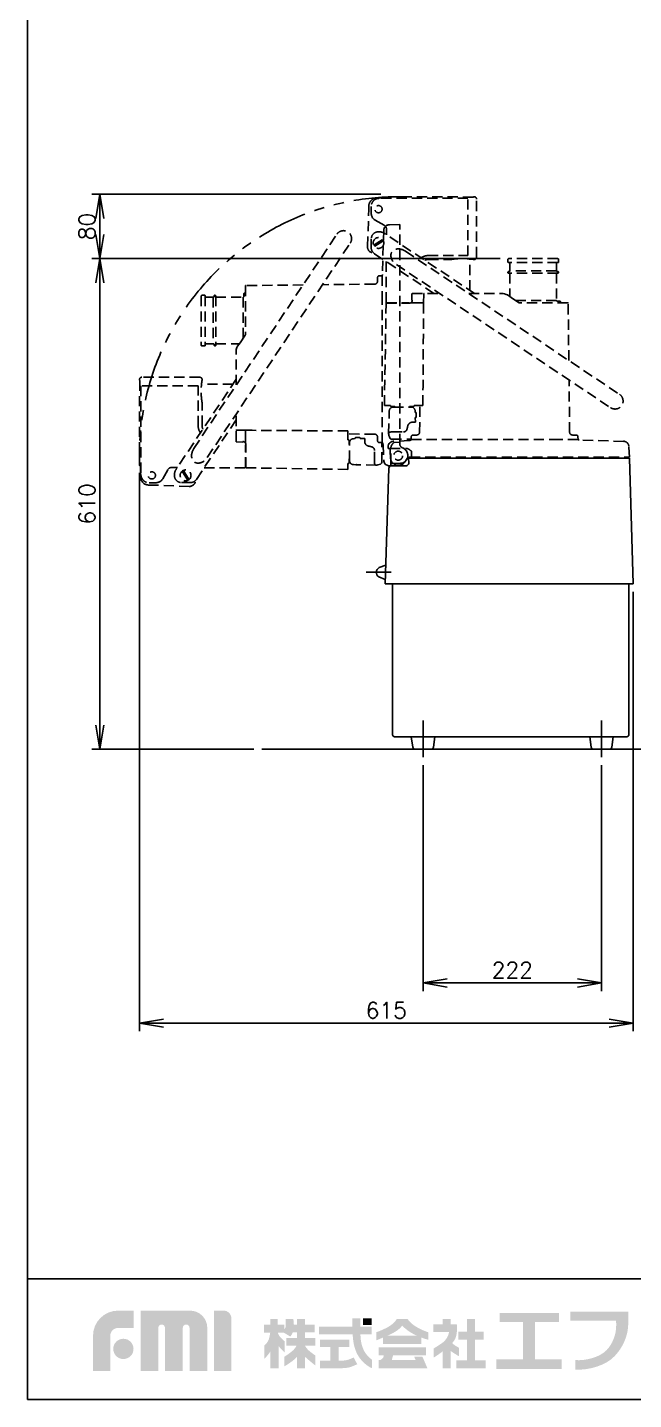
# Model space of a CAD drawing. Extents: x 230 to 4050, y 0 to 2754.
# Drawn here: x 230 to 984, y 0 to 1706 of the extents above; entities that cross this region are included whole.
import ezdxf

# ---------------------------------------------------------------- set-up
doc = ezdxf.new("R2010")
doc.units = 0
doc.header["$LTSCALE"] = 2
for name, pattern in [('CENTER', [50.8, 31.75, -6.35, 6.35, -6.35]), ('HIDDEN', [9.525, 6.35, -3.175]), ('PHANTOM', [63.5, 31.75, -6.35, 6.35, -6.35, 6.35, -6.35])]:
    doc.linetypes.add(name, pattern=pattern)
doc.layers.get('0').update_dxf_attribs({"linetype": 'CONTINUOUS'})
doc.layers.get('DEFPOINTS').update_dxf_attribs({"linetype": 'CONTINUOUS'})
for name, color, linetype in [('DANMEN', 7, 'CONTINUOUS'), ('SUNPOU', 7, 'CONTINUOUS'), ('WAKU', 7, 'CONTINUOUS')]:
    doc.layers.add(name, color=color, linetype=linetype)
doc.styles.get("Standard").update_dxf_attribs({"font": 'romans.shx', "bigfont": 'extfont.shx'})
doc.dimstyles.get("Standard").update_dxf_attribs({"dimscale": 10, "dimtxt": 2, "dimasz": 3, "dimexe": 1, "dimexo": 1, "dimgap": 0.6, "dimtad": 3, "dimdec": 0, "dimzin": 0, "dimdsep": 46, "dimtxsty": 'STANDARD', "dimblk1": 'OPEN', "dimblk2": 'OPEN', "dimsah": 1, "dimcen": 1.5, "dimadec": 0, "dimazin": 0, "dimtfac": 1, "dimtdec": 0, "dimtmove": 0, "dimatfit": 0, "dimldrblk": 'DOTSMALL', "dimfxl": 1, "dimtvp": 1, "dimtolj": 1, "dimtzin": 0, "dimarcsym": 0})

# ---------------------------------------------------------------- blocks, each defined once
blk = doc.blocks.new('_OPEN')
at = {"color": 0, "linetype": 'ByBlock'}
for p, q in [((-1, 0.167), (0, 0)), ((0, 0), (-1, -0.167)), ((0, 0), (-1, 0))]:
    blk.add_line(p, q, dxfattribs=at)
blk = doc.blocks.new('*D13')
at = {"layer": 'DEFPOINTS', "color": 0}
for p in [(640, 1418.7), (320.1, 808.7), (521.8, 808.7)]:
    blk.add_point(p, dxfattribs=at)
at = {"layer": 'SUNPOU', "color": 0, "linetype": 'ByBlock', "lineweight": -2}
for p, q in [((630, 1418.7), (310.1, 1418.7)), ((320.1, 1388.7), (320.1, 838.7)), ((511.8, 808.7), (310.1, 808.7))]:
    blk.add_line(p, q, dxfattribs=at)
at = {"layer": 'SUNPOU', "color": 0, "lineweight": -2, "xscale": 30, "yscale": 30, "zscale": 30}
for p, rotation in [((320.1, 1418.7), 90), ((320.1, 808.7), 270)]:
    blk.add_blockref('_OPEN', p, dxfattribs=dict(at, rotation=rotation))
at = {"layer": 'SUNPOU', "color": 0, "insert": (304.1, 1113.7), "char_height": 20, "attachment_point": 5, "rotation": 90}
blk.add_mtext('\\A1;610', dxfattribs=at)
blk = doc.blocks.new('_DotSmall')
at = {"color": 0, "linetype": 'ByBlock', "const_width": 0.5}
blk.add_lwpolyline([(-0.0625, 0, 1), (0.0625, 0, 1)], format="xyb", close=True, dxfattribs=at)
blk = doc.blocks.new('*D14')
at = {"layer": 'DEFPOINTS', "color": 0}
for p in [(369.3, 1162.2), (983.8, 1014.2), (983.8, 468)]:
    blk.add_point(p, dxfattribs=at)
at = {"layer": 'SUNPOU', "color": 0, "linetype": 'ByBlock', "lineweight": -2}
for p, q in [((369.3, 1152.2), (369.3, 458)), ((983.8, 1004.2), (983.8, 458)), ((399.3, 468), (953.8, 468))]:
    blk.add_line(p, q, dxfattribs=at)
at = {"layer": 'SUNPOU', "color": 0, "lineweight": -2, "xscale": 30, "yscale": 30, "zscale": 30, "rotation": 180}
blk.add_blockref('_OPEN', (369.3, 468), dxfattribs=at)
at = {"layer": 'SUNPOU', "color": 0, "lineweight": -2, "xscale": 30, "yscale": 30, "zscale": 30}
blk.add_blockref('_OPEN', (983.8, 468), dxfattribs=at)
at = {"layer": 'SUNPOU', "color": 0, "insert": (676.5, 484), "char_height": 20, "attachment_point": 5}
blk.add_mtext('\\A1;615', dxfattribs=at)
blk = doc.blocks.new('*D15')
at = {"layer": 'DEFPOINTS', "color": 0}
for p in [(722.3, 798.7), (944.3, 798.7), (944.3, 518)]:
    blk.add_point(p, dxfattribs=at)
at = {"layer": 'SUNPOU', "color": 0, "linetype": 'ByBlock', "lineweight": -2}
for p, q in [((722.3, 788.7), (722.3, 508)), ((944.3, 788.7), (944.3, 508)), ((752.3, 518), (914.3, 518))]:
    blk.add_line(p, q, dxfattribs=at)
at = {"layer": 'SUNPOU', "color": 0, "lineweight": -2, "xscale": 30, "yscale": 30, "zscale": 30, "rotation": 180}
blk.add_blockref('_OPEN', (722.3, 518), dxfattribs=at)
at = {"layer": 'SUNPOU', "color": 0, "lineweight": -2, "xscale": 30, "yscale": 30, "zscale": 30}
blk.add_blockref('_OPEN', (944.3, 518), dxfattribs=at)
at = {"layer": 'SUNPOU', "color": 0, "insert": (833.3, 534), "char_height": 20, "attachment_point": 5}
blk.add_mtext('\\A1;222', dxfattribs=at)
blk = doc.blocks.new('*D19')
at = {"layer": 'DEFPOINTS', "color": 0}
for p in [(320.1, 1498.7), (679.8, 1498.7), (828.2, 1418.7)]:
    blk.add_point(p, dxfattribs=at)
at = {"layer": 'SUNPOU', "color": 0, "linetype": 'ByBlock', "lineweight": -2}
for p, q in [((669.8, 1498.7), (310.1, 1498.7)), ((320.1, 1448.7), (320.1, 1468.7)), ((818.2, 1418.7), (310.1, 1418.7))]:
    blk.add_line(p, q, dxfattribs=at)
at = {"layer": 'SUNPOU', "color": 0, "lineweight": -2, "xscale": 30, "yscale": 30, "zscale": 30}
for p, rotation in [((320.1, 1498.7), 90), ((320.1, 1418.7), 270)]:
    blk.add_blockref('_OPEN', p, dxfattribs=dict(at, rotation=rotation))
at = {"layer": 'SUNPOU', "color": 0, "insert": (304.1, 1458.7), "char_height": 20, "attachment_point": 5, "rotation": 90}
blk.add_mtext('\\A1;80', dxfattribs=at)
blk = doc.blocks.new('A$C642F1753')
at = {"layer": 'DANMEN', "color": 4, "linetype": 'HIDDEN'}
for p, q in [((-254.2, 8.9), (-76.3, 275.3)), ((-17.8, 280.5), (-19.6, 225.2)), ((2, 287.6), (-11.2, 287.1)), ((2, 14.5), (2, 287.6)), ((-237.6, -2.2), (-59.7, 264.2)), ((-23.6, 223.7), (-20, 223.8)), ((-20, 223.8), (-20, 194)), ((-19.6, 225.2), (-19.6, 225.2)), ((-118.4, 212.3), (-189.5, 211.5)), ((-29.1, 213.3), (-94.2, 212.6)), ((-25.7, 216.7), (-25.5, 221.8)), ((-245, 198.5), (-245, 137.5)), ((-245, 198.5), (-245, 137.5)), ((-244, 199.5), (-241, 199.5)), ((-240, 198.5), (-240, 137.5)), ((-240, 197), (-230, 197)), ((-230, 197), (-230, 139)), ((-229, 198.5), (-229, 198)), ((-228, 199.5), (-228, 199.5)), ((-227, 198.5), (-227, 137.5)), ((-227, 197), (-193, 197)), ((-193, 197), (-193, 146.1)), ((-192, 201), (-192, 198)), ((-191, 202), (-191, 202)), ((-20, 16.2), (-20, 194)), ((-244, 136.5), (-241, 136.5)), ((-240, 139), (-230, 139)), ((-229, 137.5), (-229, 138)), ((-228, 136.5), (-228, 136.5)), ((-227, 139), (-197.8, 139)), ((-196.8, 140.6), (-199.8, 136.1)), ((-201.3, 132.2), (-201.5, 130.5)), ((-201.5, 87.9), (-201.5, 130.5)), ((-321.6, 93.2), (-322, -11.5)), ((-321.6, 93.3), (-321.6, 93.2)), ((-248.8, 86.8), (-320, 86.8)), ((-320, 86.8), (-320, -23.6)), ((-319, 97.5), (-318.9, 97.5)), ((-246.9, 97.5), (-318.9, 97.5)), ((-201.5, 95.1), (-276.2, -16.7)), ((-205.6, 89), (-244.7, 89)), ((-244, 94.5), (-243.9, 94.5)), ((-243.9, 94.3), (-243.9, 94.5)), ((-243.9, 37.3), (-243.9, 65.7)), ((-251, -29.5), (-201.5, 44.7)), ((-201.5, 17.6), (-201.5, 49.6)), ((-190, 31.6), (-201, 31.7)), ((-193.4, 17), (-201, 17.1)), ((-190, 26.8), (-190, 15.5)), ((-62.5, 19.7), (-62.5, 28.5)), ((-29.1, 26.7), (-62.5, 27.1)), ((-62.5, 19.7), (-61.5, 19.7)), ((-61, 19.2), (-61.5, 19.7)), ((-61, 14), (-61, 19.2)), ((-53.5, 21.2), (-55.6, 21.1)), ((-53.2, 22.5), (-53.5, 22.2)), ((-53.5, 22.2), (-53.5, 21.2)), ((-53.2, 22.5), (-47.7, 22.5)), ((-47.7, 22.5), (-47.5, 22.2)), ((-47.5, 22.2), (-47.5, 21.3)), ((-41.5, 21.5), (-47.5, 21.3)), ((-41.5, 16.9), (-41.5, 21.5)), ((-25.7, 23.3), (-25.5, 18.2)), ((-190, 13.5), (-189.5, 13.5)), ((-190, -14.5), (-190, 13.5)), ((-189.5, -15), (-189.5, 13.5)), ((-60.5, 13.5), (-61, 14)), ((-60.5, -6.1), (-60.5, 16.1)), ((-29.5, -7.9), (-29.5, 6.6)), ((-23.6, 16.3), (-20, 16.2)), ((-20.5, -8.4), (-20.5, 16.2)), ((-20, 16.4), (-19.8, 16.2)), ((-18.8, 13.7), (-18.8, 13.7)), ((-18.8, 13.7), (-17.9, -6)), ((-9, -10.1), (-9, 10)), ((2, 16.7), (-5.4, 16.5)), ((-320.9, -12.5), (-321, -12.5)), ((-320.6, -15.5), (-320.6, -15.8)), ((-320.6, -15.8), (-320.5, -23.6)), ((-241.3, -15), (-189.6, -15)), ((-189.5, -15), (-62.5, -17.2)), ((-61.5, -9.7), (-62.5, -9.7)), ((-62.5, -9.7), (-62.5, -17.2)), ((-61, -9.2), (-61.5, -9.7)), ((-61, -4), (-60.5, -3.5)), ((-61, -4), (-61, -9.2)), ((-52.5, -11.2), (-55.6, -11.1)), ((-52.5, -11.2), (-52.4, -11.2)), ((-52.4, -11.2), (-52.4, -11.2)), ((-52.4, -11.2), (-52.4, -11.2)), ((-48.6, -11.3), (-48.5, -11.3)), ((-27.3, -11.9), (-48.5, -11.3)), ((-48.5, -11.3), (-48.5, -11.3)), ((-48.5, -11.3), (-48.5, -11.3)), ((-26.7, -11.8), (-26.7, -11.8)), ((-22.1, -10.4), (-21.3, -9.9)), ((-22.1, -10.4), (-22.1, -10.4)), ((-9, -12.6), (-11.3, -12.5)), ((-9, -11.2), (-9, -10.1)), ((-9, -12.6), (-9, -11.2)), ((-5.6, -9.8), (3, -9.5)), ((-320.5, -23.9), (-320.5, -24.2)), ((-320.5, -24.2), (-320.5, -26)), ((-310, -33.6), (-301.5, -33.6)), ((-292.9, -28.6), (-286.3, -17.3)), ((-269.5, -33.5), (-258.5, -33.5)), ((-262.1, -29.9), (-268.4, -20.1)), ((-266.9, -19.1), (-260.7, -28.9)), ((-306.7, -36.5), (-310.5, -36.5)), ((-260, -38.2), (-306.7, -36.5))]:
    blk.add_line(p, q, dxfattribs=at)
for points in [[(-19.6, 225.2), (-19.7, 224.7), (-19.8, 224.1), (-19.9, 223.8)], [(-199.8, 136.1), (-200.6, 134.5), (-201.3, 132.2)], [(-19.8, 16.2), (-19.3, 15.3), (-18.9, 14.5), (-18.8, 13.7)], [(-320.9, -12.5), (-320.8, -13), (-320.7, -13.4), (-320.7, -13.8), (-320.6, -14.4), (-320.6, -14.9), (-320.6, -15.5)], [(-27.3, -11.9), (-26.9, -11.9), (-26.7, -11.8)], [(-26.7, -11.8), (-25.2, -11.5), (-23.5, -11), (-22.1, -10.4)], [(-21.3, -9.9), (-20.7, -9.2), (-20.5, -8.4)], [(-17.9, -6), (-17.8, -7), (-17.5, -8.1), (-16.9, -9.3), (-16.1, -10.3), (-15, -11.3), (-13.7, -12), (-12.1, -12.5), (-11.3, -12.5)]]:
    blk.add_lwpolyline(points, dxfattribs=at)
blk.add_lwpolyline([(-190, 211), (-190, 151.5, -0.151044), (-190.5, 149.8), (-196.8, 140.6)], format="xyb", dxfattribs=at)
for centre, radius in [((0, 0), 5.55), ((-306.5, -24.5), 4.5), ((-264.5, -24.5), 6.72)]:
    blk.add_circle(centre, radius, dxfattribs=at)
for centre, radius, start, end in [((-68, 269.8), 10, 326.2642, 146.2642), ((-11, 280.2), 6.9, 92, 177.7624), ((-23.5, 221.7), 2, 91.5, 178.3421), ((-189.5, 211), 0.5, 90.65, 180), ((-29.2, 216.8), 3.5, 270.65, 358.3421), ((-244, 198.5), 1, 90, 180), ((-241, 198.5), 1, 0, 90), ((-230, 198), 1, 270, 0), ((-228, 198.5), 1, 90, 180), ((-228, 198.5), 1, 0, 90), ((-193, 198), 1, 270, 0), ((-191, 201), 1, 90, 180), ((-191, 201), 1, 0, 90), ((-244, 137.5), 1, 180, 270), ((-241, 137.5), 1, 270, 360), ((-230, 138), 1, 0, 90), ((-228, 137.5), 1, 180, 270), ((-228, 137.5), 1, 270, 0), ((-319, 94.5), 3, 90, 155.1237), ((-424.5, 78.9), 103.9, 7.9776, 8.4725), ((-246.9, 94.5), 3, 0, 90), ((-233.9, 37.3), 10, 179.9985, 205.6877), ((-201, 17.6), 0.5, 180.0094, 269.35), ((-193.5, 13.5), 4.02, 74.3754, 88.3075), ((-193.5, 13.6), 3.96, 88.3324, 89.351), ((-55.5, 16.1), 5, 91.5, 180), ((-29.2, 23.2), 3.5, 1.6579, 89.35), ((-23.5, 18.3), 2, 181.6579, 268.5), ((-193.5, 13.6), 3.97, 28.801, 29.5656), ((-193.4, 13.6), 3.91, 27.7468, 28.7603), ((-193.5, 13.5), 4, 14.3239, 27.704), ((-193.5, 13.5), 4.02, 0.0294, 14.3072), ((-140, -405.1), 429.6, 75.5102, 76.1417), ((7, 14.5), 5, 180, 249.2853), ((1.5, 0), 10.5, 0.1925, 69.2853), ((2.5, 0), 9.5, 315.586, 0.213), ((-321, -11.5), 1, 180, 270), ((-281.6, -20), 5.45, 90.0001, 150), ((-264.5, -24.5), 14, 146.2642, 180), ((-189.5, -14.5), 0.5, 180, 269), ((-55.5, -6.1), 5, 180, 268.5), ((-50.9, -27.3), 16.1, 94.935, 95.3157), ((-50.9, -27.6), 16.5, 93.8856, 94.9366), ((-50.9, -27.3), 16.2, 83.0743, 93.8871), ((-51, -28), 16.9, 82.1316, 83.1327), ((-50.9, -27.8), 16.7, 81.7676, 82.1376), ((2.4, 0.2), 9.73, 273.614, 315.2721), ((-310.6, -26.3), 9.99, 177.807, 180.9068), ((-310.5, -26.3), 10.1, 180.9696, 200.1498), ((-310.5, -26.3), 10, 200.2226, 203.7008), ((-310.5, -26.5), 10, 202.7224, 207.9777), ((-310.5, -26.5), 10, 207.9842, 267.3162), ((-301.5, -23.6), 10, 270.0061, 329.9939), ((-269.5, -24.5), 9, 180, 270), ((-264.5, -24.5), 5.89, 113.923, 131.0159), ((-264.5, -24.5), 5.89, 293.923, 311.0159), ((-259.7, -30.7), 7.5, 267.8028, 343.7248), ((-258.5, -24.5), 9, 270, 326.2642), ((-310.5, -26.5), 9.99, 267.3084, 269.9985)]:
    blk.add_arc(centre, radius, start, end, dxfattribs=at)
blk.add_ellipse((-245.9, 3.4), major_axis=(7.5, 11.3), ratio=0.738558, start_param=1.570126, end_param=4.712752, dxfattribs=at)
for points, knots in [([(-321.7, 95.8), (-321.7, 95.8), (-321.8, 95.7), (-321.8, 95.7), (-321.8, 95.5), (-321.8, 95.4), (-321.8, 95.2), (-321.8, 94.8), (-321.8, 94.5), (-321.7, 94.2)], [0, 0, 0, 0, 0.014035, 0.056377, 0.127756, 0.22949, 0.363651, 0.533342, 1, 1, 1, 1]), ([(-248.8, 36.9), (-248.8, 41.1), (-248.8, 49.4), (-248.8, 66), (-248.8, 78.5), (-248.8, 86.8)], [0, 0, 0, 0, 0.25, 0.5, 1, 1, 1, 1]), ([(-243.9, 65.7), (-243.9, 65.8), (-244, 65.9), (-244, 66.1), (-244.1, 66.4), (-244.2, 67.1), (-244.4, 68.3), (-244.6, 70.1), (-244.8, 72.2), (-245.1, 75.6), (-245.2, 80), (-245.1, 84.4), (-244.8, 87.8), (-244.6, 89.9), (-244.4, 91.7), (-244.2, 92.9), (-244.1, 93.6), (-244, 93.9), (-244, 94.1), (-243.9, 94.2), (-243.9, 94.3)], [0, 0, 0, 0, 0.002483, 0.00989, 0.022135, 0.039055, 0.086063, 0.148782, 0.224604, 0.310589, 0.499995, 0.689402, 0.775388, 0.851212, 0.913934, 0.960943, 0.977864, 0.990109, 0.997517, 1, 1, 1, 1]), ([(-245.9, 28.5), (-246.6, 29.4), (-248.2, 32.1), (-248.8, 35.1), (-248.8, 36.9)], [0.1946629, 0.1946629, 0.1946629, 0.1946629, 0.5001207, 1, 1, 1, 1]), ([(-201.5, 32.2), (-201.5, 32.1), (-201.4, 31.8), (-201.1, 31.7), (-201, 31.7)], [0, 0, 0, 0, 0.493894, 1, 1, 1, 1]), ([(-193.4, 17), (-193.5, 17), (-193.4, 17.1), (-193.5, 17.2), (-193.4, 17.4), (-193.4, 17.5), (-193.4, 17.5)], [0, 0, 0, 0, 0.076403, 0.292901, 0.617867, 1, 1, 1, 1]), ([(-190, 26.8), (-190, 27.3), (-190, 28.3), (-189.9, 29.9), (-190, 31), (-190, 31.6)], [0, 0, 0, 0, 0.332754, 0.630165, 1, 1, 1, 1]), ([(-62.5, 28.5), (-62.5, 28.7), (-62.5, 29.5), (-62.5, 30.2), (-62.5, 30.7)], [0, 0, 0, 0, 0.337432, 1, 1, 1, 1]), ([(-40.3, 13.9), (-40.5, 14.1), (-41.1, 15), (-41.5, 16.1), (-41.5, 16.9)], [0, 0, 0, 0, 0.276845, 1, 1, 1, 1]), ([(-37.1, 12), (-37.4, 12), (-38.6, 12.4), (-39.6, 13.2), (-40.3, 13.9)], [0, 0, 0, 0, 0.259889, 1, 1, 1, 1]), ([(-29.5, 6.6), (-29.5, 7.5), (-30, 9.4), (-31.6, 10.6), (-32.5, 10.8)], [0, 0, 0, 0, 0.502797, 1, 1, 1, 1]), ([(-9, 10), (-9, 11.3), (-8, 13.8), (-6.2, 15.5), (-5.4, 16.5)], [0, 0, 0, 0, 0.497072, 1, 1, 1, 1]), ([(-28.4, -11.4), (-28.6, -11.3), (-29.1, -10.8), (-29.5, -9.5), (-29.5, -8.5), (-29.5, -7.9)], [0, 0, 0, 0, 0.196715, 0.545099, 1, 1, 1, 1]), ([(-27.3, -11.9), (-27.4, -11.9), (-27.8, -11.8), (-28.2, -11.6), (-28.4, -11.4)], [0, 0, 0, 0, 0.235413, 1, 1, 1, 1]), ([(-9, -9.7), (-9, -9.7), (-8.8, -9.8), (-8.6, -9.8), (-8.5, -9.8)], [0, 0, 0, 0, 0.27312, 1, 1, 1, 1]), ([(-9, -11.2), (-9, -11.2), (-9, -11.2), (-9, -11.2), (-9, -11.2)], [0, 0, 0, 0, 0.684065, 1, 1, 1, 1]), ([(-8.5, -9.8), (-8.4, -9.8), (-7.4, -9.9), (-6.4, -9.8), (-5.6, -9.8)], [0, 0, 0, 0, 0.182348, 1, 1, 1, 1]), ([(-320, -23.6), (-320, -24.9), (-319.5, -27.5), (-317.3, -30.8), (-313.9, -33), (-311.3, -33.6), (-310, -33.6)], [0, 0, 0, 0, 0.250183, 0.500292, 0.750241, 1, 1, 1, 1])]:
    blk.add_open_spline(points, degree=3, knots=knots, dxfattribs=at)
for points in [[(-190, 15.5), (-190.5, 16.4), (-191.4, 17.1), (-192.4, 17.4)], [(-62.5, 30.7), (-104.5, 31), (-146.5, 31.3), (-190, 31.6)], [(-281.6, -14.6), (-278.4, -14.6), (-276.3, -14.6), (-274.7, -14.6)]]:
    blk.add_open_spline(points, degree=3, dxfattribs=at)

msp = doc.modelspace()

# ---------------------------------------------------------------- hatches: boundary and pattern name
at = {"layer": 'WAKU'}
h = msp.add_hatch(color=1, dxfattribs=at)
edge = h.paths.add_edge_path()
edge.add_spline(control_points=[(311.6, 35.7), (311.6, 35.7), (311.6, 79.3), (311.6, 79.3), (311.6, 96.6), (325.6, 110.6), (342.9, 110.6), (342.9, 110.6), (362.3, 110.6), (362.3, 110.6), (362.3, 110.6), (362.3, 89.1), (362.3, 89.1), (362.3, 89.1), (342.9, 89.1), (342.9, 89.1), (337.5, 89.1), (333.1, 84.7), (333.1, 79.3), (333.1, 79.3), (333.1, 35.7), (333.1, 35.7), (333.1, 35.7), (311.6, 35.7), (311.6, 35.7)], knot_values=[0, 0, 0, 0, 1, 1, 1, 2, 2, 2, 3, 3, 3, 4, 4, 4, 5, 5, 5, 6, 6, 6, 7, 7, 7, 8, 8, 8, 8], degree=3, periodic=0)
h = msp.add_hatch(color=1, dxfattribs=at)
edge = h.paths.add_edge_path()
edge.add_spline(control_points=[(453.5, 35.7), (453.5, 35.7), (431.7, 35.7), (431.7, 35.7), (431.7, 35.7), (431.7, 89.1), (431.7, 89.1), (431.7, 91.4), (429.8, 93.3), (427.5, 93.3), (425.2, 93.3), (423.3, 91.4), (423.3, 89.1), (423.3, 89.1), (423.3, 35.7), (423.3, 35.7), (423.3, 35.7), (401.2, 35.7), (401.2, 35.7), (401.2, 35.7), (401.2, 89.1), (401.2, 89.1), (401.2, 91.4), (399.4, 93.3), (397.1, 93.3), (394.7, 93.3), (392.8, 91.4), (392.8, 89.1), (392.8, 89.1), (392.8, 35.7), (392.8, 35.7), (392.8, 35.7), (370.8, 35.7), (370.8, 35.7), (370.8, 35.7), (370.8, 110.6), (370.8, 110.6), (370.8, 110.6), (402.5, 110.6), (402.5, 110.6), (402.5, 110.6), (432.2, 110.6), (432.2, 110.6), (444.1, 110.6), (453.8, 101), (453.8, 89.1), (453.8, 89.1), (453.8, 87.1), (453.8, 87.1), (453.8, 83.8), (453.8, 35.7), (453.8, 35.7), (453.8, 35.7), (453.5, 35.7), (453.5, 35.7)], knot_values=[0, 0, 0, 0, 1, 1, 1, 2, 2, 2, 3, 3, 3, 4, 4, 4, 5, 5, 5, 6, 6, 6, 7, 7, 7, 8, 8, 8, 9, 9, 9, 10, 10, 10, 11, 11, 11, 12, 12, 12, 13, 13, 13, 14, 14, 14, 15, 15, 15, 16, 16, 16, 17, 17, 17, 18, 18, 18, 18], degree=3, periodic=0)
h = msp.add_hatch(color=1, dxfattribs=at)
edge = h.paths.add_edge_path()
edge.add_spline(control_points=[(462.1, 35.7), (462.1, 35.7), (462.1, 110.7), (462.1, 110.7), (462.1, 110.7), (473.9, 110.7), (473.9, 110.7), (479.3, 110.7), (483.7, 106.3), (483.7, 100.9), (483.7, 100.9), (483.7, 35.7), (483.7, 35.7), (483.7, 35.7), (462.1, 35.7), (462.1, 35.7)], knot_values=[0, 0, 0, 0, 1, 1, 1, 2, 2, 2, 3, 3, 3, 4, 4, 4, 5, 5, 5, 5], degree=3, periodic=0)
for points in [[(861.7, 50), (861.7, 96.3), (891.3, 96.3), (891.3, 107.8), (817.7, 107.8), (817.7, 96.3), (846.5, 96.3), (846.5, 50), (813.5, 50), (813.5, 38.1), (894.8, 38.1), (894.8, 50)], [(658.1, 92.7), (647.7, 92.7), (647.7, 100.9), (658.1, 100.9)], [(786.9, 48.7), (786.9, 74.6), (797.8, 74.6), (797.8, 84.4), (786.9, 84.4), (786.9, 100.3), (777.1, 100.3), (777.1, 84.4), (766, 84.4), (766, 74.6), (777.1, 74.6), (777.1, 48.7), (763.7, 48.7), (763.7, 38.8), (800.2, 38.8), (800.2, 48.7)]]:
    msp.add_hatch(color=1, dxfattribs=at).paths.add_polyline_path(points)
h = msp.add_hatch(color=1, dxfattribs=at)
edge = h.paths.add_edge_path()
edge.add_spline(control_points=[(977.5, 98), (977.5, 98), (977.5, 100.1), (977.5, 100.1), (977.5, 101.5), (977.5, 102.2), (977.5, 102.3), (977.5, 102.3), (977.5, 109.3), (977.5, 109.3), (977.5, 109.3), (905.4, 109.3), (905.4, 109.3), (905.4, 109.3), (905.4, 98), (905.4, 98), (905.4, 98), (962.4, 98), (962.4, 98), (962.6, 94.1), (962.9, 85.8), (960.5, 78.7), (958.1, 71.4), (955, 66), (950.7, 61.6), (942, 52.6), (925.9, 48.3), (911.6, 49), (911.6, 49), (911.6, 48.9), (911.6, 48.9), (911.6, 48.9), (911.6, 37.2), (911.6, 37.2), (911.6, 37.2), (911.6, 37.2), (911.6, 37.2), (929.1, 36.4), (949.3, 42.4), (960.3, 53.7), (965.5, 59.2), (970.2, 65.7), (973.5, 74.2), (976.7, 82.2), (977.5, 89.6), (977.5, 94.7), (977.5, 96), (977.5, 97.1), (977.5, 98), (977.5, 98), (977.5, 98), (977.5, 98)], knot_values=[0, 0, 0, 0, 1, 1, 1, 2, 2, 2, 3, 3, 3, 4, 4, 4, 5, 5, 5, 6, 6, 6, 7, 7, 7, 8, 8, 8, 9, 9, 9, 10, 10, 10, 11, 11, 11, 12, 12, 12, 13, 13, 13, 14, 14, 14, 15, 15, 15, 16, 16, 16, 17, 17, 17, 17], degree=3, periodic=0)
h = msp.add_hatch(color=1, dxfattribs=at)
edge = h.paths.add_edge_path(flags=16)
edge.add_spline(control_points=[(588.4, 54.7), (588.4, 54.7), (584.4, 57.2), (580.4, 60.7), (577.9, 62.8), (576.3, 65.3), (575.3, 67), (575.3, 67), (575.3, 67.2), (575.3, 67.2), (575.3, 67.2), (588.2, 67.2), (588.2, 67.2), (588.2, 67.2), (588.2, 76.7), (588.2, 76.7), (588.2, 76.7), (575.3, 76.7), (575.3, 76.7), (575.3, 76.7), (575.3, 83.5), (575.3, 83.5), (575.3, 83.5), (587.4, 83.5), (587.4, 83.5), (587.4, 83.5), (587.4, 93), (587.4, 93), (587.4, 93), (575.3, 93), (575.3, 93), (575.3, 93), (575.3, 100.2), (575.3, 100.2), (575.3, 100.2), (565.2, 100.2), (565.2, 100.2), (565.2, 100.2), (565.2, 93), (565.2, 93), (565.2, 93), (561.5, 93), (561.5, 93), (561.4, 97.2), (560.7, 100.3), (560.7, 100.3), (560.7, 100.3), (551.3, 100.3), (551.3, 100.3), (551.3, 100.3), (551.4, 92.5), (551.3, 90.8), (551.2, 89.8), (550.3, 88.3), (549.5, 87.1), (549.5, 87.1), (549.5, 93), (549.5, 93), (549.5, 93), (541.2, 93), (541.2, 93), (541.2, 93), (541.2, 100.3), (541.2, 100.3), (541.2, 100.3), (532.1, 100.3), (532.1, 100.3), (532.1, 100.3), (532.1, 93), (532.1, 93), (532.1, 93), (524.2, 93), (524.2, 93), (524.2, 93), (524.2, 83.3), (524.2, 83.3), (524.2, 83.3), (532.1, 83.3), (532.1, 83.3), (532.1, 83.3), (532.1, 83.2), (532.1, 83.2), (531.9, 81.5), (530.9, 75), (529.1, 72.2), (527, 69), (524.9, 67.3), (524.9, 67.3), (524.9, 67.3), (524.9, 50.7), (524.9, 50.7), (524.9, 50.7), (530, 56), (532.1, 59.6), (532.1, 59.6), (532.1, 38.9), (532.1, 38.9), (532.1, 38.9), (541.2, 38.9), (541.2, 38.9), (541.2, 38.9), (541.2, 38.9), (541.2, 38.9), (541.2, 38.9), (542.4, 38.9), (542.4, 38.9), (542.4, 38.9), (542.4, 66.7), (542.4, 66.7), (544.8, 63.3), (550, 58.5), (550, 58.5), (550, 58.5), (550, 72.5), (550, 72.5), (550, 72.5), (546.1, 75.6), (544.3, 77.9), (542.8, 79.7), (541.8, 82.3), (541.5, 83.3), (541.5, 83.3), (548.8, 83.3), (548.8, 83.3), (548.8, 83.3), (557.2, 78.3), (557.2, 78.3), (557.2, 78.3), (558.9, 80.5), (560.2, 83.5), (560.2, 83.5), (565.2, 83.5), (565.2, 83.5), (565.2, 83.5), (565.2, 76.7), (565.2, 76.7), (565.2, 76.7), (552.1, 76.7), (552.1, 76.7), (552.1, 76.7), (552.1, 67.2), (552.1, 67.2), (552.1, 67.2), (564.9, 67.2), (564.9, 67.2), (564.1, 65.4), (562.2, 62.3), (558.3, 59.3), (552.6, 54.8), (549.7, 53.3), (549.7, 53.3), (549.7, 53.3), (549.7, 41.3), (549.7, 41.3), (549.7, 41.3), (561.4, 48.1), (565.2, 53), (565.2, 53), (565.2, 38.9), (565.2, 38.9), (565.2, 38.9), (575.3, 38.9), (575.3, 38.9), (575.3, 38.9), (575.3, 53.3), (575.3, 53.3), (580, 48.8), (588.4, 42.3), (588.4, 42.3), (588.4, 42.3), (588.4, 54.7), (588.4, 54.7)], knot_values=[0, 0, 0, 0, 1, 1, 1, 2, 2, 2, 3, 3, 3, 4, 4, 4, 5, 5, 5, 6, 6, 6, 7, 7, 7, 8, 8, 8, 9, 9, 9, 10, 10, 10, 11, 11, 11, 12, 12, 12, 13, 13, 13, 14, 14, 14, 15, 15, 15, 16, 16, 16, 17, 17, 17, 18, 18, 18, 19, 19, 19, 20, 20, 20, 21, 21, 21, 22, 22, 22, 23, 23, 23, 24, 24, 24, 25, 25, 25, 26, 26, 26, 27, 27, 27, 28, 28, 28, 29, 29, 29, 30, 30, 30, 31, 31, 31, 32, 32, 32, 33, 33, 33, 34, 34, 34, 35, 35, 35, 36, 36, 36, 37, 37, 37, 38, 38, 38, 39, 39, 39, 40, 40, 40, 41, 41, 41, 42, 42, 42, 43, 43, 43, 44, 44, 44, 45, 45, 45, 46, 46, 46, 47, 47, 47, 48, 48, 48, 49, 49, 49, 50, 50, 50, 51, 51, 51, 52, 52, 52, 53, 53, 53, 54, 54, 54, 55, 55, 55, 56, 56, 56, 57, 57, 57, 57], degree=3, periodic=0)
h = msp.add_hatch(color=1, dxfattribs=at)
edge = h.paths.add_edge_path()
edge.add_spline(control_points=[(649.2, 60), (647.3, 63.5), (645.9, 67.8), (645.1, 72), (644.6, 75.4), (644.4, 78.9), (644.3, 81.1), (644.3, 81.1), (658.1, 81.1), (658.1, 81.1), (658.1, 81.1), (658.1, 90.6), (658.1, 90.6), (658.1, 90.6), (644.4, 90.6), (644.4, 90.6), (644.4, 90.6), (644.4, 100.9), (644.4, 100.9), (644.4, 100.9), (634.3, 100.9), (634.3, 100.9), (634.3, 100.9), (634.3, 90.6), (634.3, 90.6), (634.3, 90.6), (592.7, 90.6), (592.7, 90.6), (592.7, 90.6), (592.7, 81.1), (592.7, 81.1), (592.7, 81.1), (634.7, 81.1), (634.7, 81.1), (634.8, 78.6), (635.1, 74.5), (635.8, 70.4), (636.7, 65.3), (638.5, 59.8), (640.9, 55.5), (646.1, 46), (654.9, 40.9), (655.7, 40.4), (656.5, 39.9), (658.6, 39.1), (658.6, 39.1), (658.6, 39.1), (658.6, 49.7), (658.6, 49.7), (656.1, 51.4), (651.9, 55.1), (649.2, 60)], knot_values=[0, 0, 0, 0, 1, 1, 1, 2, 2, 2, 3, 3, 3, 4, 4, 4, 5, 5, 5, 6, 6, 6, 7, 7, 7, 8, 8, 8, 9, 9, 9, 10, 10, 10, 11, 11, 11, 12, 12, 12, 13, 13, 13, 14, 14, 14, 15, 15, 15, 16, 16, 16, 17, 17, 17, 17], degree=3, periodic=0)
h = msp.add_hatch(color=1, dxfattribs=at)
edge = h.paths.add_edge_path()
edge.add_spline(control_points=[(677.5, 79.3), (680.6, 80.6), (683.3, 81.9), (685, 82.8), (690, 85.7), (695, 89.3), (695.9, 91.8), (696, 91.8), (696.2, 91.9), (696.5, 91.7), (696.6, 91.1), (702.1, 86.5), (706.2, 83.8), (709, 82.1), (712, 80.6), (714.9, 79.3), (714.9, 79.3), (677.5, 79.3), (677.5, 79.3)], knot_values=[0, 0, 0, 0, 1, 1, 1, 2, 2, 2, 3, 3, 3, 4, 4, 4, 5, 5, 5, 6, 6, 6, 6], degree=3, periodic=0)
edge = h.paths.add_edge_path(flags=16)
edge.add_spline(control_points=[(728.6, 83.7), (728.6, 83.7), (722.3, 85.7), (715.7, 89.3), (706.4, 94.4), (703, 100.2), (703, 100.2), (703, 100.2), (689.6, 100.2), (689.6, 100.2), (689.6, 100.2), (686.1, 94), (677.8, 89.7), (669.5, 85.4), (664, 83.7), (664, 83.7), (664, 83.7), (664, 73.6), (664, 73.6), (664, 73.6), (668, 75.2), (672.6, 77.2), (672.6, 77.2), (672.6, 69.2), (672.6, 69.2), (672.6, 69.2), (720.2, 69.2), (720.2, 69.2), (720.2, 69.2), (720.2, 77.1), (720.2, 77.1), (725, 75.3), (728.6, 74.4), (728.6, 74.4), (728.6, 74.4), (728.6, 83.7), (728.6, 83.7)], knot_values=[0, 0, 0, 0, 1, 1, 1, 2, 2, 2, 3, 3, 3, 4, 4, 4, 5, 5, 5, 6, 6, 6, 7, 7, 7, 8, 8, 8, 9, 9, 9, 10, 10, 10, 11, 11, 11, 12, 12, 12, 12], degree=3, periodic=0)
h = msp.add_hatch(color=1, dxfattribs=at)
edge = h.paths.add_edge_path()
edge.add_spline(control_points=[(767.1, 64.3), (767.1, 64.3), (762.7, 66.7), (760.6, 68.3), (759.8, 68.9), (759.1, 69.6), (758.5, 70.3), (760.1, 72), (761.4, 73.9), (762.3, 75.7), (765.5, 82.6), (764.2, 93.7), (764.2, 93.7), (764.2, 93.7), (756.6, 93.7), (756.6, 93.7), (756.6, 93.7), (756.6, 100.3), (756.6, 100.3), (756.6, 100.3), (746.6, 100.3), (746.6, 100.3), (746.6, 100.3), (746.6, 93.7), (746.6, 93.7), (746.6, 93.7), (734.9, 93.7), (734.9, 93.7), (734.9, 93.7), (734.9, 83.8), (734.9, 83.8), (734.9, 83.8), (754.5, 83.8), (754.5, 83.8), (754.2, 79.5), (750.6, 74), (747, 71.1), (743.2, 68.2), (735.3, 63.4), (735.3, 63.4), (735.3, 63.4), (735.3, 52.2), (735.3, 52.2), (735.3, 52.2), (738.8, 54), (744.1, 58), (744.9, 58.6), (745.9, 59.3), (746.8, 60.1), (746.8, 60.1), (746.8, 38.8), (746.8, 38.8), (746.8, 38.8), (756.5, 38.8), (756.5, 38.8), (756.5, 38.8), (756.5, 60.5), (756.5, 60.5), (760.9, 57.2), (767.1, 53.8), (767.1, 53.8), (767.1, 53.8), (767.1, 64.3), (767.1, 64.3)], knot_values=[0, 0, 0, 0, 1, 1, 1, 2, 2, 2, 3, 3, 3, 4, 4, 4, 5, 5, 5, 6, 6, 6, 7, 7, 7, 8, 8, 8, 9, 9, 9, 10, 10, 10, 11, 11, 11, 12, 12, 12, 13, 13, 13, 14, 14, 14, 15, 15, 15, 16, 16, 16, 17, 17, 17, 18, 18, 18, 19, 19, 19, 20, 20, 20, 21, 21, 21, 21], degree=3, periodic=0)
h = msp.add_hatch(color=1, dxfattribs=at)
edge = h.paths.add_edge_path()
edge.add_spline(control_points=[(336.8, 63), (336.8, 70), (342.4, 75.6), (349.4, 75.6), (356.4, 75.6), (362, 70), (362, 63), (362, 56), (356.4, 50.4), (349.4, 50.4), (342.4, 50.4), (336.8, 56), (336.8, 63)], knot_values=[0, 0, 0, 0, 1, 1, 1, 2, 2, 2, 3, 3, 3, 4, 4, 4, 4], degree=3, periodic=0)
h = msp.add_hatch(color=1, dxfattribs=at)
edge = h.paths.add_edge_path()
edge.add_spline(control_points=[(635.9, 52.4), (634.6, 51.7), (630.7, 49.8), (627.9, 49.2), (626.4, 48.8), (623.4, 48.4), (620.9, 48.4), (620.9, 48.4), (620.4, 48.4), (620.4, 48.4), (620.4, 48.4), (620.4, 48.4), (620.4, 48.4), (620.4, 48.4), (617.3, 48.4), (617.3, 48.4), (617.3, 48.4), (617.3, 65.2), (617.3, 65.2), (617.3, 65.2), (630.7, 65.2), (630.7, 65.2), (630.7, 65.2), (630.7, 74.6), (630.7, 74.6), (630.7, 74.6), (594, 74.6), (594, 74.6), (594, 74.6), (594, 65.2), (594, 65.2), (594, 65.2), (606.9, 65.2), (606.9, 65.2), (606.9, 65.2), (606.9, 48.4), (606.9, 48.4), (606.9, 48.4), (594, 48.4), (594, 48.4), (594, 48.4), (594, 39), (594, 39), (594, 39), (620.4, 39), (620.4, 39), (620.4, 39), (620.9, 39), (620.9, 39), (623.9, 39), (627.6, 39.4), (630, 39.9), (634.5, 41), (639.8, 43.7), (640.3, 44), (640.3, 44), (635.9, 52.4), (635.9, 52.4)], knot_values=[0, 0, 0, 0, 1, 1, 1, 2, 2, 2, 3, 3, 3, 4, 4, 4, 5, 5, 5, 6, 6, 6, 7, 7, 7, 8, 8, 8, 9, 9, 9, 10, 10, 10, 11, 11, 11, 12, 12, 12, 13, 13, 13, 14, 14, 14, 15, 15, 15, 16, 16, 16, 17, 17, 17, 18, 18, 18, 19, 19, 19, 19], degree=3, periodic=0)
h = msp.add_hatch(color=1, dxfattribs=at)
edge = h.paths.add_edge_path()
edge.add_spline(control_points=[(721.5, 53.2), (721.5, 53.2), (711.2, 53.2), (711.2, 53.2), (711.2, 53.2), (713.1, 49), (713.1, 49), (713.1, 49), (683.3, 49), (683.3, 49), (683.3, 49), (684.9, 54.8), (684.9, 54.8), (684.9, 54.8), (726.1, 54.8), (726.1, 54.8), (726.1, 54.8), (726.1, 65.1), (726.1, 65.1), (726.1, 65.1), (667.1, 65.1), (667.1, 65.1), (667.1, 65.1), (667.1, 54.8), (667.1, 54.8), (667.1, 54.8), (673.4, 54.8), (673.4, 54.8), (673.3, 53.9), (672.9, 52.3), (672, 51.4), (670.7, 50.2), (670.5, 49.9), (669.4, 49.4), (668.9, 49.2), (668.6, 49.1), (668.3, 49), (668.3, 49), (667.1, 49), (667.1, 49), (667.1, 49), (667.1, 38.9), (667.1, 38.9), (667.1, 38.9), (727.4, 38.9), (727.4, 38.9), (727.4, 38.9), (727.7, 38.9), (727.7, 38.9), (727.7, 38.9), (721.5, 53.2), (721.5, 53.2)], knot_values=[0, 0, 0, 0, 1, 1, 1, 2, 2, 2, 3, 3, 3, 4, 4, 4, 5, 5, 5, 6, 6, 6, 7, 7, 7, 8, 8, 8, 9, 9, 9, 10, 10, 10, 11, 11, 11, 12, 12, 12, 13, 13, 13, 14, 14, 14, 15, 15, 15, 16, 16, 16, 17, 17, 17, 17], degree=3, periodic=0)

# ---------------------------------------------------------------- linework, layer by layer
at = {"color": 2}
for p, q in [((680.4, 1160.1), (680.5, 1161.1)), ((680.5, 1161.1), (680.5, 1161.1)), ((680.5, 1161.1), (680.5, 1161.1)), ((680.5, 1161.1), (680.5, 1161.1)), ((680.5, 1161.1), (700.9, 1161.1)), ((704.3, 1170.7), (971.9, 1170.7)), ((704.3, 1170.6), (704.4, 1164.7)), ((704.3, 1170.6), (704.3, 1170.6)), ((983.8, 1014.2), (979, 1170.7)), ((675.2, 1014.2), (679.7, 1158.2)), ((667.7, 1034.6), (675.9, 1037.5)), ((667.3, 1023), (674.9, 1019.7)), ((675.2, 1014.2), (983.8, 1014.2)), ((684.3, 826.7), (684.3, 1014.2)), ((978.3, 826.7), (978.3, 1014.2)), ((693, 824.2), (686.8, 824.2)), ((693, 824.2), (974.6, 824.2)), ((707.6, 824.2), (709.4, 811.3)), ((736.9, 824.2), (735.1, 811.3)), ((929.6, 824.2), (931.4, 811.3)), ((958.9, 824.2), (957.1, 811.3)), ((975.3, 824.2), (975.8, 824.2)), ((2579.4, 808.7), (521.8, 808.7)), ((732.1, 808.7), (712.5, 808.7)), ((954.1, 808.7), (934.5, 808.7))]:
    msp.add_line(p, q, dxfattribs=at)
for centre, radius, start, end in [((682.7, 1158.1), 3, 138.9336, 178.2), ((670.5, 1028.7), 6.5, 115.563, 241.2641), ((686.8, 826.7), 2.5, 180, 270), ((974.8, 675.1), 149.1, 89.8439, 90.1525), ((975.8, 826.7), 2.5, 270, 0), ((712.5, 811.7), 3.08, 187.9072, 270), ((732.1, 811.7), 3.08, 270, 352.0928), ((934.5, 811.7), 3.08, 187.9072, 270), ((954.1, 811.7), 3.08, 270, 352.0928)]:
    msp.add_arc(centre, radius, start, end, dxfattribs=at)
for points, knots in [([(700.9, 1161.1), (701.4, 1161.1), (702.3, 1161.3), (703.5, 1162.1), (704.3, 1163.3), (704.4, 1164.2), (704.4, 1164.7)], [0, 0, 0, 0, 0.250115, 0.500165, 0.750118, 1, 1, 1, 1]), ([(971.9, 1170.7), (972.4, 1170.7), (973.3, 1170.7), (974.6, 1170.7), (975.8, 1170.7), (976.7, 1170.7), (977.4, 1170.7), (977.8, 1170.7), (978.1, 1170.7), (978.4, 1170.7), (978.6, 1170.7), (978.8, 1170.7), (978.9, 1170.7), (978.9, 1170.7), (978.9, 1170.7), (979, 1170.7), (979, 1170.7)], [0, 0, 0, 0, 0.200895, 0.390855, 0.56363, 0.713512, 0.77829, 0.83556, 0.884849, 0.925751, 0.95793, 0.981123, 0.989292, 0.995152, 0.998704, 1, 1, 1, 1])]:
    msp.add_open_spline(points, degree=3, knots=knots, dxfattribs=at)
at = {"layer": 'DANMEN', "color": 4, "linetype": 'HIDDEN'}
for p, q in [((673.4, 1454.2), (671.6, 1398.8)), ((693.3, 1461.3), (680.1, 1460.8)), ((693.3, 1188.2), (693.3, 1461.3)), ((437, 1182.6), (615, 1449)), ((453.7, 1171.5), (631.6, 1437.9)), ((572.9, 1386), (501.8, 1385.2)), ((662.1, 1387), (597.1, 1386.3)), ((665.6, 1390.4), (665.7, 1395.4)), ((667.7, 1397.4), (671.3, 1397.5)), ((671.3, 1397.5), (671.3, 1367.7)), ((671.6, 1398.9), (671.6, 1398.8)), ((446.3, 1372.2), (446.3, 1311.2)), ((446.3, 1372.2), (446.3, 1311.2)), ((447.3, 1373.2), (450.3, 1373.2)), ((451.3, 1372.2), (451.3, 1311.2)), ((451.3, 1370.7), (461.3, 1370.7)), ((461.3, 1370.7), (461.3, 1312.7)), ((462.3, 1372.2), (462.3, 1371.7)), ((464.3, 1372.2), (464.3, 1311.2)), ((464.3, 1370.7), (498.3, 1370.7)), ((498.3, 1370.7), (498.3, 1319.8)), ((499.3, 1374.7), (499.3, 1371.7)), ((671.3, 1189.9), (671.3, 1367.7)), ((494.5, 1314.2), (491.5, 1309.8)), ((447.3, 1310.2), (450.3, 1310.2)), ((451.3, 1312.7), (461.3, 1312.7)), ((462.3, 1311.2), (462.3, 1311.7)), ((464.3, 1312.7), (493.4, 1312.7)), ((489.9, 1305.9), (489.8, 1304.2)), ((489.8, 1261.6), (489.8, 1304.2)), ((369.7, 1266.9), (369.3, 1162.2)), ((369.7, 1267), (369.7, 1266.9)), ((444.3, 1271.2), (372.3, 1271.2)), ((372.3, 1271.2), (372.3, 1271.2)), ((489.8, 1268.8), (415.1, 1157)), ((485.7, 1262.7), (446.6, 1262.7)), ((447.3, 1267.9), (447.3, 1268.2)), ((447.3, 1268.1), (447.3, 1268.2)), ((442.4, 1260.5), (371.2, 1260.5)), ((371.2, 1260.5), (371.2, 1150.1)), ((447.3, 1211), (447.3, 1239.4)), ((440.2, 1144.2), (489.8, 1218.4)), ((489.8, 1191.3), (489.8, 1223.3)), ((501.3, 1205.3), (490.3, 1205.4)), ((501.3, 1200.5), (501.3, 1189.1)), ((628.8, 1193.4), (628.8, 1202.2)), ((662.1, 1200.4), (628.8, 1200.7)), ((637.8, 1194.9), (635.7, 1194.8)), ((638, 1196.2), (637.8, 1195.9)), ((637.8, 1195.9), (637.8, 1194.9)), ((638, 1196.2), (643.5, 1196.2)), ((643.5, 1196.2), (643.8, 1195.9)), ((643.8, 1195.9), (643.8, 1195)), ((649.8, 1195.2), (643.8, 1195)), ((649.8, 1190.6), (649.8, 1195.2)), ((665.6, 1197), (665.7, 1191.9)), ((497.8, 1190.7), (490.3, 1190.8)), ((501.3, 1187.2), (501.8, 1187.2)), ((501.3, 1159.2), (501.3, 1187.2)), ((501.8, 1158.7), (501.8, 1187.2)), ((628.8, 1193.4), (629.8, 1193.4)), ((630.3, 1192.9), (629.8, 1193.4)), ((630.3, 1187.7), (630.3, 1192.9)), ((630.8, 1187.2), (630.3, 1187.7)), ((630.8, 1167.5), (630.8, 1189.8)), ((661.8, 1165.8), (661.8, 1180.3)), ((667.7, 1190), (671.3, 1189.9)), ((670.8, 1165.3), (670.8, 1189.9)), ((671.3, 1190), (671.5, 1189.9)), ((672.4, 1187.4), (672.4, 1187.4)), ((672.4, 1187.4), (673.3, 1167.7)), ((682.3, 1163.6), (682.3, 1183.7)), ((693.3, 1190.4), (685.9, 1190.1)), ((370.4, 1161.2), (370.3, 1161.2)), ((629.8, 1163.9), (628.8, 1163.9)), ((628.8, 1163.9), (628.8, 1156.5)), ((630.3, 1164.4), (629.8, 1163.9)), ((630.3, 1169.7), (630.8, 1170.2)), ((630.3, 1169.7), (630.3, 1164.4)), ((638.8, 1162.5), (635.7, 1162.6)), ((638.8, 1162.5), (638.8, 1162.5)), ((638.8, 1162.5), (638.8, 1162.5)), ((638.8, 1162.5), (638.9, 1162.5)), ((642.7, 1162.4), (642.7, 1162.4)), ((642.7, 1162.4), (642.8, 1162.4)), ((664, 1161.8), (642.8, 1162.4)), ((642.8, 1162.4), (642.8, 1162.4)), ((664.6, 1161.9), (664.6, 1161.9)), ((669.2, 1163.3), (670, 1163.8)), ((669.2, 1163.3), (669.2, 1163.3)), ((682.3, 1161.1), (680, 1161.1)), ((682.3, 1162.5), (682.3, 1163.6)), ((682.3, 1161.1), (682.3, 1162.5)), ((685.7, 1163.9), (694.3, 1164.2)), ((370.7, 1158.1), (370.7, 1157.8)), ((370.7, 1157.8), (370.8, 1150)), ((370.8, 1149.4), (370.7, 1147.7)), ((370.8, 1149.7), (370.8, 1149.4)), ((398.4, 1145.1), (404.9, 1156.4)), ((429.1, 1143.8), (422.9, 1153.6)), ((424.4, 1154.6), (430.6, 1144.7)), ((449.9, 1158.7), (501.7, 1158.7)), ((501.8, 1158.7), (628.8, 1156.5)), ((384.6, 1137.2), (380.8, 1137.2)), ((381.3, 1140.1), (389.8, 1140.1)), ((431.3, 1135.5), (384.6, 1137.2)), ((421.8, 1140.2), (432.8, 1140.2))]:
    msp.add_line(p, q, dxfattribs=at)
at = {"layer": 'DANMEN', "color": 4, "linetype": 'CENTER'}
msp.add_line((651.5, 1028.7), (682.6, 1028.7), dxfattribs=at)
at = {"layer": 'DANMEN', "color": 1, "linetype": 'CENTER'}
for p, q in [((722.3, 798.7), (722.3, 844.2)), ((944.3, 798.7), (944.3, 844.2))]:
    msp.add_line(p, q, dxfattribs=at)
at = {"layer": 'DANMEN', "color": 4, "linetype": 'HIDDEN'}
msp.add_lwpolyline([(501.3, 1384.7), (501.3, 1325.1, -0.151044), (500.8, 1323.4), (494.5, 1314.2)], format="xyb", dxfattribs=at)
for points in [[(671.6, 1398.9), (671.6, 1398.4), (671.5, 1397.8), (671.3, 1397.5)], [(491.5, 1309.8), (490.6, 1308.2), (489.9, 1305.9)], [(671.5, 1189.9), (672, 1189), (672.3, 1188.1), (672.4, 1187.4)], [(370.4, 1161.2), (370.5, 1160.7), (370.5, 1160.3), (370.6, 1159.8), (370.7, 1159.3), (370.7, 1158.7), (370.7, 1158.1)], [(664, 1161.8), (664.4, 1161.8), (664.6, 1161.9)], [(664.6, 1161.9), (666.1, 1162.2), (667.7, 1162.7), (669.2, 1163.3)], [(670, 1163.8), (670.6, 1164.5), (670.8, 1165.3)], [(673.3, 1167.7), (673.5, 1166.7), (673.8, 1165.6), (674.4, 1164.4), (675.2, 1163.3), (676.3, 1162.4), (677.6, 1161.7), (679.1, 1161.2), (680, 1161.1)]]:
    msp.add_lwpolyline(points, dxfattribs=at)
for centre, radius in [((691.3, 1173.7), 5.55), ((384.8, 1149.2), 4.5), ((426.8, 1149.2), 6.72)]:
    msp.add_circle(centre, radius, dxfattribs=at)
at = {"layer": 'DANMEN', "color": 4, "linetype": 'PHANTOM'}
msp.add_arc((691.3, 1173.7), 322, 88.5431, 180.9784, dxfattribs=at)
at = {"layer": 'DANMEN', "color": 4, "linetype": 'HIDDEN'}
for centre, radius, start, end in [((623.3, 1443.5), 10, 326.2642, 146.2642), ((680.3, 1453.9), 6.9, 92, 177.7624), ((501.8, 1384.7), 0.5, 90.65, 180), ((662.1, 1390.5), 3.5, 270.65, 358.3421), ((667.7, 1395.4), 2, 91.5, 178.3421), ((447.3, 1372.2), 1, 90, 180), ((450.3, 1372.2), 1, 0, 90), ((461.3, 1371.7), 1, 270, 0), ((463.3, 1372.2), 1, 90, 180), ((463.3, 1372.2), 1, 0, 90), ((498.3, 1371.7), 1, 270, 0), ((500.3, 1374.7), 1, 90, 180), ((500.3, 1374.7), 1, 0, 90), ((447.3, 1311.2), 1, 180, 270), ((450.3, 1311.2), 1, 270, 360), ((461.3, 1311.7), 1, 0, 90), ((463.3, 1311.2), 1, 180, 270), ((463.3, 1311.2), 1, 270, 0), ((372.3, 1268.2), 3, 90, 155.1237), ((266.8, 1252.6), 103.9, 7.9776, 8.4725), ((444.3, 1268.2), 3, 0, 90), ((457.3, 1211), 10, 179.9985, 205.6877), ((635.8, 1189.8), 5, 91.5, 180), ((662.1, 1196.9), 3.5, 1.6579, 89.35), ((490.3, 1191.3), 0.5, 180.0094, 269.35), ((497.8, 1187.3), 3.96, 88.3324, 89.351), ((497.8, 1187.2), 4.02, 74.3754, 88.3075), ((497.8, 1187.2), 3.97, 28.801, 29.5656), ((497.8, 1187.2), 4, 14.3239, 27.704), ((497.9, 1187.3), 3.91, 27.7468, 28.7603), ((497.8, 1187.2), 4.02, 0.0294, 14.3072), ((551.3, 768.6), 429.6, 75.5102, 76.1417), ((667.7, 1192), 2, 181.6579, 268.5), ((698.3, 1188.2), 5, 180, 249.2853), ((692.8, 1173.7), 10.5, 0.1925, 69.2853), ((370.3, 1162.2), 1, 180, 270), ((635.8, 1167.5), 5, 180, 268.5), ((640.4, 1146.4), 16.1, 94.935, 95.3157), ((640.4, 1146.1), 16.5, 93.8856, 94.9366), ((640.4, 1146.3), 16.2, 83.0743, 93.8871), ((640.3, 1145.7), 16.9, 82.1316, 83.1327), ((640.3, 1145.8), 16.7, 81.7676, 82.1376), ((693.7, 1173.9), 9.73, 273.614, 315.2721), ((693.8, 1173.7), 9.5, 315.586, 0.213), ((380.7, 1147.3), 9.99, 177.807, 180.9068), ((380.8, 1147.3), 10.1, 180.9696, 200.1498), ((380.7, 1147.3), 10, 200.2226, 203.7008), ((380.8, 1147.2), 10, 202.7224, 207.9777), ((389.8, 1150.1), 10, 270.0061, 329.9939), ((409.6, 1153.7), 5.45, 90.0001, 150), ((426.8, 1149.2), 14, 146.2642, 180), ((421.8, 1149.2), 9, 180, 270), ((426.8, 1149.2), 5.89, 113.923, 131.0159), ((426.8, 1149.2), 5.89, 293.923, 311.0159), ((432.8, 1149.2), 9, 270, 326.2642), ((501.8, 1159.2), 0.5, 180, 269), ((380.8, 1147.2), 10, 207.9842, 267.3162), ((380.8, 1147.2), 9.99, 267.3084, 269.9985), ((431.6, 1143), 7.5, 267.8028, 343.7248)]:
    msp.add_arc(centre, radius, start, end, dxfattribs=at)
msp.add_ellipse((445.4, 1177), major_axis=(7.5, 11.3), ratio=0.738558, start_param=1.570126, end_param=4.712752, dxfattribs=at)
for points, knots in [([(369.5, 1269.4), (369.5, 1269.4), (369.5, 1269.4), (369.5, 1269.3), (369.5, 1269.2), (369.5, 1269.1), (369.5, 1268.9), (369.5, 1268.5), (369.5, 1268.1), (369.5, 1267.9)], [0, 0, 0, 0, 0.014035, 0.056377, 0.127756, 0.22949, 0.363651, 0.533342, 1, 1, 1, 1]), ([(447.3, 1239.4), (447.3, 1239.5), (447.3, 1239.5), (447.3, 1239.8), (447.2, 1240.1), (447.1, 1240.8), (446.9, 1242), (446.7, 1243.8), (446.5, 1245.9), (446.2, 1249.2), (446, 1253.7), (446.2, 1258.1), (446.5, 1261.5), (446.7, 1263.6), (446.9, 1265.3), (447.1, 1266.5), (447.2, 1267.3), (447.3, 1267.6), (447.3, 1267.8), (447.3, 1267.9), (447.3, 1267.9)], [0, 0, 0, 0, 0.002483, 0.00989, 0.022135, 0.039055, 0.086063, 0.148782, 0.224604, 0.310589, 0.499995, 0.689402, 0.775388, 0.851212, 0.913934, 0.960943, 0.977864, 0.990109, 0.997517, 1, 1, 1, 1]), ([(442.4, 1210.6), (442.4, 1214.8), (442.4, 1223.1), (442.4, 1239.7), (442.4, 1252.2), (442.4, 1260.5)], [0, 0, 0, 0, 0.25, 0.5, 1, 1, 1, 1]), ([(445.3, 1202.2), (444.6, 1203.1), (443.1, 1205.7), (442.4, 1208.8), (442.4, 1210.6)], [0.1946629, 0.1946629, 0.1946629, 0.1946629, 0.5001207, 1, 1, 1, 1]), ([(489.8, 1205.9), (489.8, 1205.8), (489.9, 1205.5), (490.2, 1205.4), (490.3, 1205.4)], [0, 0, 0, 0, 0.493894, 1, 1, 1, 1]), ([(501.3, 1200.5), (501.3, 1201), (501.3, 1202), (501.3, 1203.6), (501.3, 1204.7), (501.3, 1205.3)], [0, 0, 0, 0, 0.332754, 0.630165, 1, 1, 1, 1]), ([(628.8, 1202.2), (628.8, 1202.4), (628.8, 1203.2), (628.8, 1203.9), (628.8, 1204.4)], [0, 0, 0, 0, 0.337432, 1, 1, 1, 1]), ([(497.8, 1190.7), (497.8, 1190.7), (497.8, 1190.8), (497.8, 1190.9), (497.8, 1191), (497.8, 1191.2), (497.8, 1191.2)], [0, 0, 0, 0, 0.076403, 0.292901, 0.617867, 1, 1, 1, 1]), ([(651, 1187.6), (650.8, 1187.8), (650.2, 1188.7), (649.8, 1189.8), (649.8, 1190.6)], [0, 0, 0, 0, 0.276845, 1, 1, 1, 1]), ([(654.2, 1185.6), (653.9, 1185.7), (652.7, 1186.1), (651.6, 1186.9), (651, 1187.6)], [0, 0, 0, 0, 0.259889, 1, 1, 1, 1]), ([(661.8, 1180.3), (661.8, 1181.2), (661.3, 1183.1), (659.7, 1184.3), (658.8, 1184.5)], [0, 0, 0, 0, 0.502797, 1, 1, 1, 1]), ([(682.3, 1183.7), (682.3, 1185), (683.3, 1187.4), (685.1, 1189.2), (685.9, 1190.1)], [0, 0, 0, 0, 0.497072, 1, 1, 1, 1]), ([(662.9, 1162.2), (662.7, 1162.4), (662.2, 1162.9), (661.8, 1164.2), (661.8, 1165.2), (661.8, 1165.8)], [0, 0, 0, 0, 0.196715, 0.545099, 1, 1, 1, 1]), ([(664, 1161.8), (663.9, 1161.8), (663.5, 1161.9), (663.1, 1162), (662.9, 1162.2)], [0, 0, 0, 0, 0.235413, 1, 1, 1, 1]), ([(682.3, 1164), (682.3, 1163.9), (682.5, 1163.9), (682.6, 1163.9), (682.7, 1163.9)], [0, 0, 0, 0, 0.27312, 1, 1, 1, 1]), ([(682.3, 1162.5), (682.3, 1162.5), (682.3, 1162.5), (682.3, 1162.5), (682.3, 1162.5)], [0, 0, 0, 0, 0.684065, 1, 1, 1, 1]), ([(682.7, 1163.9), (682.9, 1163.9), (683.9, 1163.8), (684.9, 1163.8), (685.7, 1163.9)], [0, 0, 0, 0, 0.182348, 1, 1, 1, 1]), ([(371.2, 1150.1), (371.2, 1148.8), (371.8, 1146.1), (374, 1142.8), (377.4, 1140.6), (380, 1140.1), (381.3, 1140.1)], [0, 0, 0, 0, 0.250183, 0.500292, 0.750241, 1, 1, 1, 1])]:
    msp.add_open_spline(points, degree=3, knots=knots, dxfattribs=at)
for points in [[(628.8, 1204.4), (586.8, 1204.7), (544.8, 1205), (501.3, 1205.3)], [(501.3, 1189.2), (500.8, 1190.1), (499.8, 1190.8), (498.9, 1191.1)], [(409.6, 1159.1), (412.9, 1159.1), (414.9, 1159.1), (416.6, 1159.1)]]:
    msp.add_open_spline(points, degree=3, dxfattribs=at)
at = {"layer": 'WAKU', "color": 6}
for p, q in [((230, 2753.5), (230, 0)), ((230, 150), (4050, 150)), ((230, 0), (4050, 0))]:
    msp.add_line(p, q, dxfattribs=at)

# ---------------------------------------------------------------- block references
at = {"layer": 'DANMEN', "color": 2, "rotation": 270}
msp.add_blockref('A$C642F1753', (691.3, 1173.7), dxfattribs=at)

# ---------------------------------------------------------------- dimensions: what is measured, and where the dimension line sits
at = {"layer": 'SUNPOU'}
for base, p1, p2, picture, middle in [((320.1, 1498.7), (828.2, 1418.7), (679.8, 1498.7), '*D19', (304.1, 1458.7)), ((320.1, 808.7), (640, 1418.7), (521.8, 808.7), '*D13', (304.1, 1113.7))]:
    dim = msp.add_linear_dim(base=base, p1=p1, p2=p2, angle=90, dimstyle='STANDARD', override={"dimarcsym": 1}, dxfattribs=at)
    dim.commit()
    dim.dimension.update_dxf_attribs({"geometry": picture, "text_midpoint": middle})
dim = msp.add_linear_dim(base=(983.8286, 467.9723), p1=(369.2528, 1162.1776), p2=(983.8286, 1014.1602), dimstyle='STANDARD', override={"dimtmove": 0, "dimarcsym": 1}, dxfattribs=at)
dim.commit()
dim.dimension.update_dxf_attribs({"geometry": '*D14', "text_midpoint": (676.5407, 483.9723)})
dim = msp.add_linear_dim(base=(944.3, 518), p1=(722.3, 798.7), p2=(944.3, 798.7), dimstyle='STANDARD', override={"dimtmove": 0, "dimarcsym": 1}, dxfattribs=at)
dim.commit()
dim.dimension.update_dxf_attribs({"geometry": '*D15', "text_midpoint": (833.3, 518), "dimtype": 160})

doc.saveas('drawing.dxf')
